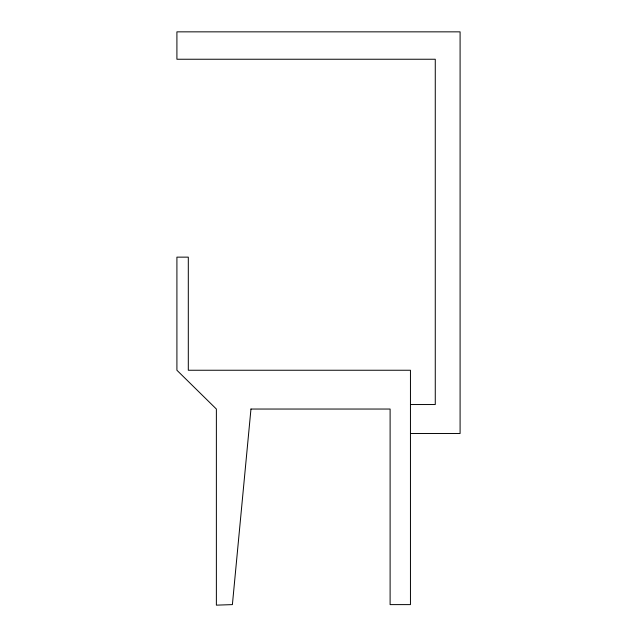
<?xml version="1.0" encoding="UTF-8"?>
<svg xmlns="http://www.w3.org/2000/svg" width="637" height="637" viewBox="0 0 637 637"><rect width="100%" height="100%" fill="white"/><g stroke="black" fill="none" stroke-linecap="round" stroke-linejoin="round"><path stroke-width="0.96" d="M410.451 404.535L435.27 404.535L435.27 59.241L176.911 59.241L176.911 31.85L460.089 31.85L460.089 433.502L410.451 433.502M250.962 409.042L232.394 604.609L216.373 605.15L216.373 409.042L176.911 370.248L176.911 257.141L188.305 257.141L188.305 370.248L410.451 370.248L410.451 604.609L390.107 604.609L390.107 409.042L250.962 409.042"/></g></svg>
